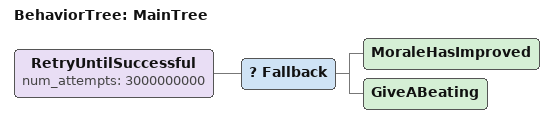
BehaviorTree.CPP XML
<root BTCPP_format="4" main_tree_to_execute="MainTree">
  <BehaviorTree ID="MainTree">
    <RetryUntilSuccessful num_attempts="3000000000">
      <Fallback>
        <MoraleHasImproved/>
        <GiveABeating/>
      </Fallback>
    </RetryUntilSuccessful>
  </BehaviorTree>
</root>
